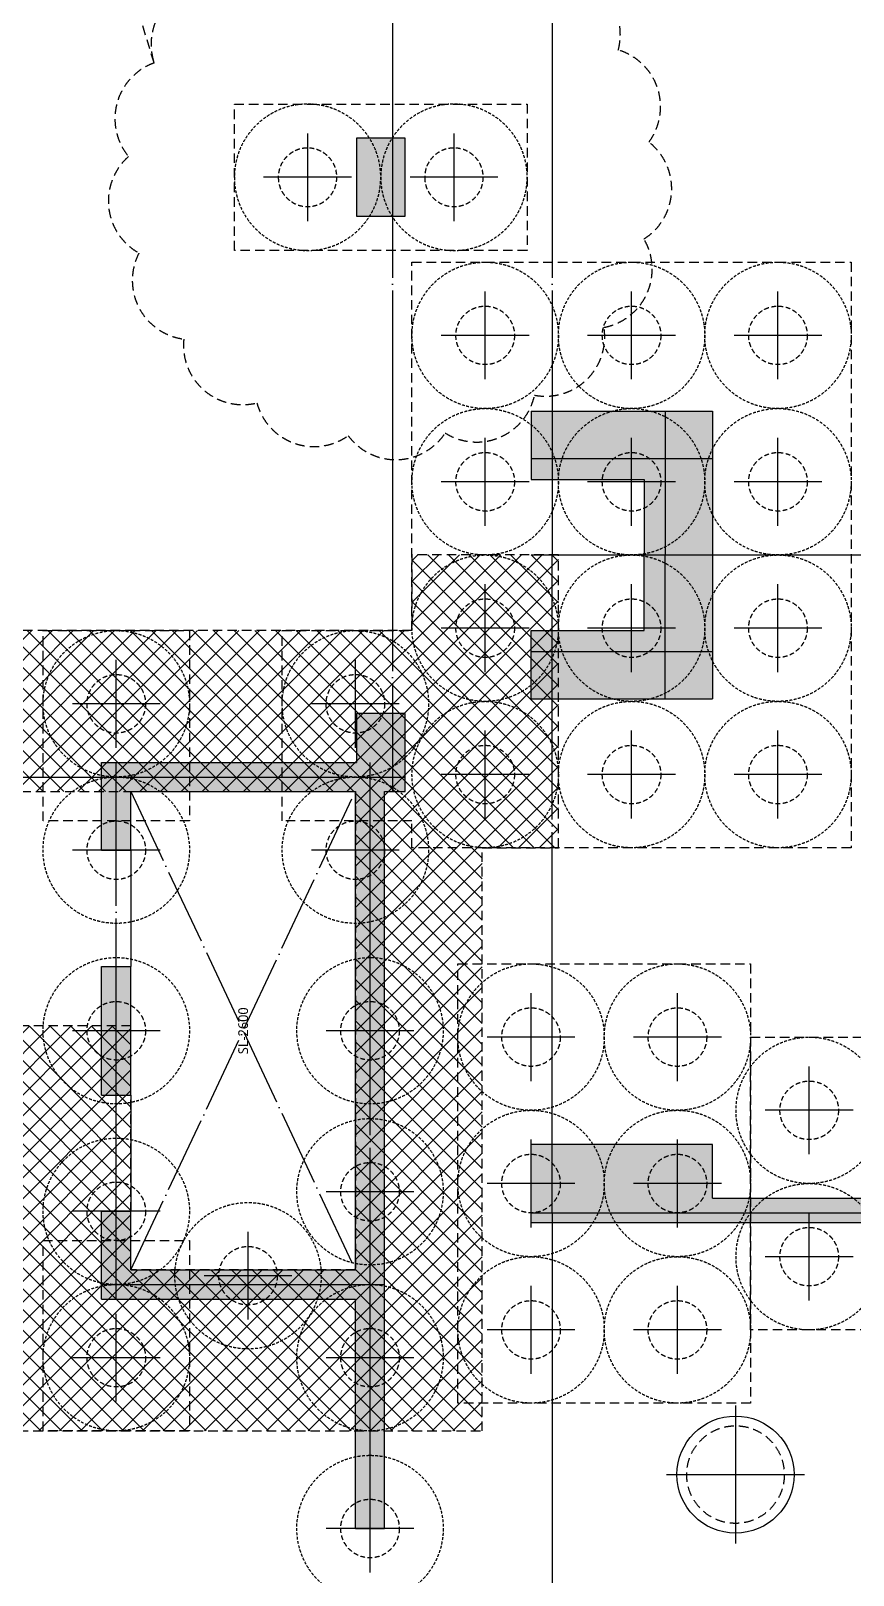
# Model space of a CAD drawing. Header units: millimetres. Extents: x 262481 to 2519995, y -394348 to 364571.
# Drawn here: x 2026045 to 2034470, y 73510 to 89332 of the extents above; entities that cross this region are included whole.
import ezdxf
from ezdxf.enums import TextEntityAlignment as Align

# ---------------------------------------------------------------- set-up
doc = ezdxf.new("R2010")
doc.units = ezdxf.units.MM
doc.header["$LTSCALE"] = 65
for name, pattern in [('XS-기초$0$CEN', [62, 60, -1, 0, -1]), ('XS-기초$0$DDOT', [14, 12, -1, 0, -1]), ('XS-기초$0$HID', [2.3, 1.5, -0.8])]:
    doc.linetypes.add(name, pattern=pattern)
doc.layers.add('XS-기초$0$0106', color=30, linetype='XS-기초$0$HID', plot=False)
doc.layers.add('XS-기초$0$DEFPOINT', color=144, linetype='Continuous', plot=False)
for name, color, linetype in [('XS-기초$0$252', 252, 'Continuous'), ('XS-기초$0$CEN', 1, 'XS-기초$0$CEN'), ('XS-기초$0$EL7', 7, 'Continuous'), ('XS-기초$0$OPEN', 9, 'XS-기초$0$DDOT'), ('XS-기초$0$PILE', 3, 'XS-기초$0$HID'), ('XS-기초$0$WALL', 11, 'Continuous'), ('XS-기초$0$기초꺽임', 4, 'XS-기초$0$HID'), ('XS-기초$0$기초꺽임-HAT', 5, 'Continuous'), ('XS-기초$0$보강구간', 6, 'XS-기초$0$HID'), ('XS-기초$0$집수정-주동', 21, 'Continuous')]:
    doc.layers.add(name, color=color, linetype=linetype)
doc.styles.add('XS-기초$0$맑은고딕', font='malgun.ttf')

# ---------------------------------------------------------------- blocks, each defined once
blk = doc.blocks.new('XS-기초$0$A$C762E058C')
at = {"layer": 'XS-기초$0$252'}
h = blk.add_hatch(color=256, dxfattribs=at)
h.dxf.hatch_style = 1
h.paths.add_polyline_path([(68150, -15900), (68150, -15100), (67650, -15100), (67650, -15900)])
h.paths.add_polyline_path([(60300, -15900), (60300, -15100), (59800, -15100), (59800, -15900)])
h.paths.add_polyline_path([(57590, -15900), (57340, -15900), (57340, -13415), (58140, -13415), (58140, -14615), (57590, -14615)])
h.paths.add_polyline_path([(58140, -12170), (58140, -10970), (57590, -10970), (57590, -8335), (58140, -8335), (58140, -6475), (57340, -6475), (57340, -12170)])
h.paths.add_polyline_path([(64580, -14615), (63780, -14615), (63780, -13415), (64580, -13415)])
h.paths.add_polyline_path([(68050, -13615), (67800, -13615), (67800, -12080), (68050, -12080)])
h.paths.add_polyline_path([(64580, -12170), (63780, -12170), (63780, -10970), (64580, -10970)])
h.paths.add_polyline_path([(70980, -12170), (70480, -12170), (70480, -10970), (71280, -10970), (71280, -15900), (70980, -15900), (70980, -14615), (70480, -14615), (70480, -13415), (70980, -13415)])
h.paths.add_polyline_path([(60310, -13615), (60560, -13615), (60560, -12080), (60310, -12080)])
h.paths.add_polyline_path([(50800, -12170), (50800, -10970), (50000, -10970), (50000, -12170)])
h.paths.add_polyline_path([(50800, -14615), (50800, -13415), (50000, -13415), (50000, -14615)])
h.paths.add_polyline_path([(46830, -13615), (47080, -13615), (47080, -12080), (46830, -12080)])
h.paths.add_polyline_path([(52175, -6475), (52175, -8335), (49225, -8335), (49225, -6475), (49925, -6475), (49925, -7635), (50700, -7635), (51475, -7635), (51475, -6475)])
h.paths.add_polyline_path([(63405, -6475), (63405, -7635), (64180, -7635), (64955, -7635), (64955, -6475), (65655, -6475), (65655, -8335), (62705, -8335), (62705, -6475)])
h.paths.add_polyline_path([(54570, -13615), (54320, -13615), (54320, -12080), (54570, -12080)])
h.paths.add_polyline_path([(62555, -4685), (62055, -4685), (62055, -2075), (61155, -2075), (61155, -2375), (61755, -2375), (61755, -4675), (56855, -4675), (56855, -2375), (57455, -2375), (57455, -2075), (56555, -2075), (56555, -4675), (54205, -4675), (54205, -4975), (61755, -4975), (61755, -5185), (62555, -5185)])
h.paths.add_polyline_path([(59965, -2075), (59965, -2375), (58645, -2375), (58645, -2075)], flags=17)
h.paths.add_polyline_path([(67650, -5185), (68450, -5185), (68450, -4685), (67650, -4685)])
h.paths.add_polyline_path([(80600, -5275), (80600, -4475), (80100, -4475), (80100, -5275)])
h.paths.add_polyline_path([(48285, -215), (48285, -340), (48285, -465), (51055, -465), (51055, -1885), (52105, -1885), (52105, -2375), (52405, -2375), (52405, -1585), (51355, -1585), (51355, -340), (51355, 905), (52405, 905), (52405, 1695), (52105, 1695), (52105, 1205), (51055, 1205), (51055, -215)])
h.paths.add_polyline_path([(48285, 7825), (48285, 7700), (48285, 7575), (51055, 7575), (51055, 6155), (52105, 6155), (52105, 5665), (52405, 5665), (52405, 6455), (51355, 6455), (51355, 7700), (51355, 8945), (52405, 8945), (52405, 9735), (52105, 9735), (52105, 9245), (51055, 9245), (51055, 7825)])
h.paths.add_polyline_path([(51405, 14290), (51405, 14540), (50775, 14540), (50775, 14290)])
h.paths.add_polyline_path([(52105, 13685), (52105, 14485), (52405, 14485), (52405, 13685)])
h.paths.add_polyline_path([(44765, 14270), (45065, 14270), (45065, 14670), (44765, 14670)])
h.paths.add_polyline_path([(45765, 14290), (45765, 14540), (47000, 14540), (47000, 14290)])
h.paths.add_polyline_path([(44765, 21250), (45065, 21250), (45065, 20850), (44765, 20850)])
h.paths.add_polyline_path([(45765, 21230), (45765, 20980), (47000, 20980), (47000, 21230)])
h.paths.add_polyline_path([(51405, 21230), (51405, 20980), (50775, 20980), (50775, 21230)])
h.paths.add_polyline_path([(52105, 21835), (52105, 21035), (52405, 21035), (52405, 21835)])
blk = doc.blocks.new('XS-기초$0$집수정-주동')
at = {"layer": 'XS-기초$0$집수정-주동'}
for p, q in [((0, 707), (0, -707)), ((707, 0), (-707, 0))]:
    blk.add_line(p, q, dxfattribs=at)
blk.add_circle((0, 0), 600, dxfattribs=at)
at = {"layer": 'XS-기초$0$집수정-주동', "linetype": 'XS-기초$0$HID'}
blk.add_circle((0, 0), 500, dxfattribs=at)
blk = doc.blocks.new('XS-기초$0$PILE-600')
at = {"layer": 'XS-기초$0$DEFPOINT', "color": 173, "linetype": 'XS-기초$0$HID', "ltscale": 0.3}
blk.add_circle((0, 0), 750, dxfattribs=at)
at = {"layer": 'XS-기초$0$PILE', "linetype": 'Continuous'}
for p, q in [((0, -450), (0, 450)), ((-450, 0), (450, 0))]:
    blk.add_line(p, q, dxfattribs=at)
at = {"layer": 'XS-기초$0$PILE', "ltscale": 0.5}
blk.add_circle((0, 0), 300, dxfattribs=at)

msp = doc.modelspace()

# ---------------------------------------------------------------- hatches: boundary and pattern name
at = {"layer": 'XS-기초$0$기초꺽임-HAT'}
h = msp.add_hatch(dxfattribs=at)
h.set_pattern_fill('ANSI37', color=256, scale=1200, angle=90, style=0)
h.set_pattern_definition([(135, (2222995.4, -98527.69), (-106.06602, -106.06602), []), (225, (2222995.4, -98527.69), (106.06602, -106.06602), [])])
h.paths.add_polyline_path([(2023270.4, 82837.3), (2018920.4, 82837.3), (2018920.4, 81537.3), (2029370.4, 81537.3), (2029370.4, 76637.3), (2027070.4, 76637.3), (2027070.4, 79137.3), (2018920.4, 79137.3), (2018920.4, 77837.3), (2020770.4, 77837.3), (2020770.4, 77437.3), (2022270.4, 77437.3), (2022270.4, 77837.3), (2025770.4, 77837.3), (2025770.4, 74987.3), (2030670.4, 74987.3), (2030670.4, 80962.3), (2031450.4, 80962.3), (2031450.4, 83962.3), (2029950.4, 83962.3), (2029950.4, 83187.3), (2025170.4, 83187.3), (2025170.4, 83437.3), (2023270.4, 83437.3)])

# ---------------------------------------------------------------- linework, layer by layer
at = {"layer": 'XS-기초$0$0106'}
msp.add_line((2027308.1, 89004.1), (1942870.6, 364570.9), dxfattribs=at)
msp.add_lwpolyline([(2029720.4, 90514.2, 0.5205671), (2028743.4, 90329.9, 0.5205671), (2027900.7, 89802.4, 0.5205671), (2027308.1, 89004.1, 0.5205671), (2027046.9, 88044.8, 0.5205671), (2027153.2, 87056.3, 0.5205671), (2027612.3, 86174.4, 0.5205671), (2028361.1, 85520.4, 0.5205671), (2029296.7, 85184.1, 0.5205671), (2030290.6, 85211.7, 0.5205671), (2031206, 85599.5, 0.5205671), (2031917.4, 86294.1, 0.5205671), (2032326.7, 87200.1, 0.5205671), (2032377.9, 88193, 0.5205671), (2032063.9, 89136.4, 0.5205671), (2031427.8, 89900.5, 0.5205671), (2030557.1, 90380.4, 0.5205671)], format="xyb", close=True, dxfattribs=at)
at = {"layer": 'XS-기초$0$CEN'}
for p, q in [((2029750.4, 90702.3), (2029750.4, 81537.3)), ((2031385.4, 90702.3), (2031385.4, 83962.3)), ((2032545.4, 85437.3), (2032545.4, 83962.3)), ((2031170.4, 84952.3), (2033030.4, 84952.3)), ((2031170.4, 83962.3), (2040595.4, 83962.3)), ((2031170.4, 83962.3), (2040595.4, 83962.3)), ((2031385.4, 77222.3), (2031385.4, 83962.3)), ((2032545.4, 82487.3), (2032545.4, 83962.3)), ((2031170.4, 82972.3), (2033030.4, 82972.3)), ((2026920.4, 76337.3), (2026920.4, 81837.3)), ((2029520.4, 73987.3), (2029520.4, 81837.3)), ((2021370.4, 81687.3), (2029880.4, 81687.3)), ((2031170.4, 77222.3), (2040595.4, 77222.3)), ((2031170.4, 77222.3), (2040595.4, 77222.3)), ((2031385.4, 77222.3), (2031385.4, 70482.3)), ((2026770.4, 76487.3), (2029670.4, 76487.3))]:
    msp.add_line(p, q, dxfattribs=at)
at = {"layer": 'XS-기초$0$EL7'}
for p, q in [((2027070.4, 80937.3), (2027070.4, 79747.3)), ((2027070.4, 78427.3), (2027070.4, 77237.3))]:
    msp.add_line(p, q, dxfattribs=at)
at = {"layer": 'XS-기초$0$OPEN'}
for p, q in [((2027070.4, 76637.3), (2029370.4, 81537.3)), ((2027070.4, 81537.3), (2029370.4, 76637.3))]:
    msp.add_line(p, q, dxfattribs=at)
at = {"layer": 'XS-기초$0$WALL'}
for p, q in [((2029880.4, 88232.3), (2029380.4, 88232.3)), ((2029380.4, 88232.3), (2029380.4, 87432.3)), ((2029880.4, 87432.3), (2029880.4, 88232.3)), ((2029380.4, 87432.3), (2029880.4, 87432.3)), ((2031170.4, 85437.3), (2031170.4, 84737.3)), ((2031170.4, 85437.3), (2033030.4, 85437.3)), ((2033030.4, 85437.3), (2033030.4, 82487.3)), ((2031170.4, 84737.3), (2032330.4, 84737.3)), ((2032330.4, 84737.3), (2032330.4, 83962.3)), ((2032330.4, 83187.3), (2032330.4, 83962.3)), ((2031170.4, 82487.3), (2031170.4, 83187.3)), ((2031170.4, 83187.3), (2032330.4, 83187.3)), ((2031170.4, 82487.3), (2033030.4, 82487.3)), ((2029880.4, 82337.3), (2029380.4, 82337.3)), ((2029380.4, 82337.3), (2029380.4, 81837.3)), ((2029880.4, 81537.3), (2029880.4, 82337.3)), ((2026770.4, 81837.3), (2029380.4, 81837.3)), ((2026770.4, 80937.3), (2026770.4, 81837.3)), ((2027070.4, 81537.3), (2029370.4, 81537.3)), ((2027070.4, 80937.3), (2027070.4, 81537.3)), ((2029370.4, 76637.3), (2029370.4, 81537.3)), ((2029670.4, 73987.3), (2029670.4, 81537.3)), ((2029670.4, 81537.3), (2029880.4, 81537.3)), ((2026770.4, 80937.3), (2027070.4, 80937.3)), ((2026770.4, 78427.3), (2026770.4, 79747.3)), ((2026770.4, 79747.3), (2027070.4, 79747.3)), ((2027070.4, 78427.3), (2027070.4, 79747.3)), ((2026770.4, 78427.3), (2027070.4, 78427.3)), ((2033030.4, 77922.3), (2031170.4, 77922.3)), ((2031170.4, 77122.3), (2031170.4, 77922.3)), ((2033030.4, 77372.3), (2033030.4, 77922.3)), ((2033030.4, 77372.3), (2035665.4, 77372.3)), ((2026770.4, 76337.3), (2026770.4, 77237.3)), ((2026770.4, 77237.3), (2027070.4, 77237.3)), ((2027070.4, 76637.3), (2027070.4, 77237.3)), ((2031170.4, 77122.3), (2036865.4, 77122.3)), ((2027070.4, 76637.3), (2029370.4, 76637.3)), ((2026770.4, 76337.3), (2029370.4, 76337.3)), ((2029370.4, 73987.3), (2029370.4, 76337.3)), ((2029370.4, 73987.3), (2029670.4, 73987.3))]:
    msp.add_line(p, q, dxfattribs=at)
at = {"layer": 'XS-기초$0$기초꺽임'}
msp.add_lwpolyline([(2023270.4, 82837.3), (2018920.4, 82837.3), (2018920.4, 81537.3), (2029370.4, 81537.3), (2029370.4, 76637.3), (2027070.4, 76637.3), (2027070.4, 79137.3), (2018920.4, 79137.3), (2018920.4, 77837.3), (2020770.4, 77837.3), (2020770.4, 77437.3), (2022270.4, 77437.3), (2022270.4, 77837.3), (2025770.4, 77837.3), (2025770.4, 74987.3), (2030670.4, 74987.3), (2030670.4, 80962.3), (2031450.4, 80962.3), (2031450.4, 83962.3), (2029950.4, 83962.3), (2029950.4, 83187.3), (2025170.4, 83187.3), (2025170.4, 83437.3), (2023270.4, 83437.3)], close=True, dxfattribs=at)
at = {"layer": 'XS-기초$0$보강구간'}
for points in [[(2031130.4, 87082.3), (2028130.4, 87082.3), (2028130.4, 88582.3), (2031130.4, 88582.3)], [(2033420.4, 79772.3), (2033420.4, 75272.3), (2030420.4, 75272.3), (2030420.4, 79772.3)], [(2040770.4, 79022.3), (2040770.4, 76022.3), (2033420.4, 76022.3), (2033420.4, 79022.3)]]:
    msp.add_lwpolyline(points, close=True, dxfattribs=at)
at = {"layer": 'XS-기초$0$보강구간', "color": 7}
msp.add_lwpolyline([(2029950.4, 83187.3), (2029950.4, 86962.3), (2034450.4, 86962.3), (2034450.4, 80962.3), (2029950.4, 80962.3), (2029950.4, 81237.3), (2028620.4, 81237.3), (2028620.4, 83187.3), (2029950.4, 83187.3)], dxfattribs=at)
for points in [[(2027670.4, 83187.3), (2027670.4, 81237.3), (2026170.4, 81237.3), (2026170.4, 83187.3)], [(2027670.4, 76937.3), (2027670.4, 74987.3), (2026170.4, 74987.3), (2026170.4, 76937.3)]]:
    msp.add_lwpolyline(points, close=True, dxfattribs=at)

# ---------------------------------------------------------------- block references
at = {"layer": 'XS-기초$0$252', "rotation": 90}
msp.add_blockref('XS-기초$0$A$C762E058C', (2024695.4, 19782.3), dxfattribs=at)
at = {"layer": 'XS-기초$0$PILE', "xscale": -1, "rotation": 90}
for p in [(2028880.4, 87832.3), (2030380.4, 87832.3)]:
    msp.add_blockref('XS-기초$0$PILE-600', p, dxfattribs=at)
at = {"layer": 'XS-기초$0$PILE', "rotation": 90}
for p in [(2030700.4, 86212.3), (2032200.4, 86212.3), (2033700.4, 86212.3), (2030700.4, 84712.3), (2032200.4, 84712.3), (2033700.4, 84712.3), (2030700.4, 83212.3), (2032200.4, 83212.3), (2033700.4, 83212.3), (2026920.4, 82437.3), (2029370.4, 82437.3), (2030700.4, 81712.3), (2032200.4, 81712.3), (2033700.4, 81712.3), (2026920.4, 80937.3), (2029370.4, 80937.3), (2026920.4, 79087.3), (2029520.4, 79087.3), (2031170.4, 79022.3), (2032670.4, 79022.3), (2034020.4, 78272.3), (2029520.4, 77437.3), (2031170.4, 77522.3), (2032670.4, 77522.3), (2026920.4, 77237.3), (2034020.4, 76772.3), (2028270.4, 76577.3), (2031170.4, 76022.3), (2032670.4, 76022.3), (2026920.4, 75737.3), (2029520.4, 75737.3), (2029520.4, 73987.3)]:
    msp.add_blockref('XS-기초$0$PILE-600', p, dxfattribs=at)
at = {"layer": 'XS-기초$0$집수정-주동', "rotation": 90}
msp.add_blockref('XS-기초$0$집수정-주동', (2033265.4, 74539.8), dxfattribs=at)

# ---------------------------------------------------------------- texts
at = {"layer": 'XS-기초$0$DEFPOINT', "color": 2, "style": 'XS-기초$0$맑은고딕'}
msp.add_text('SL-2600', height=100, rotation=90, dxfattribs=at).set_placement((2028220.4, 79087.3), align=Align.MIDDLE_CENTER)

doc.saveas('drawing.dxf')
